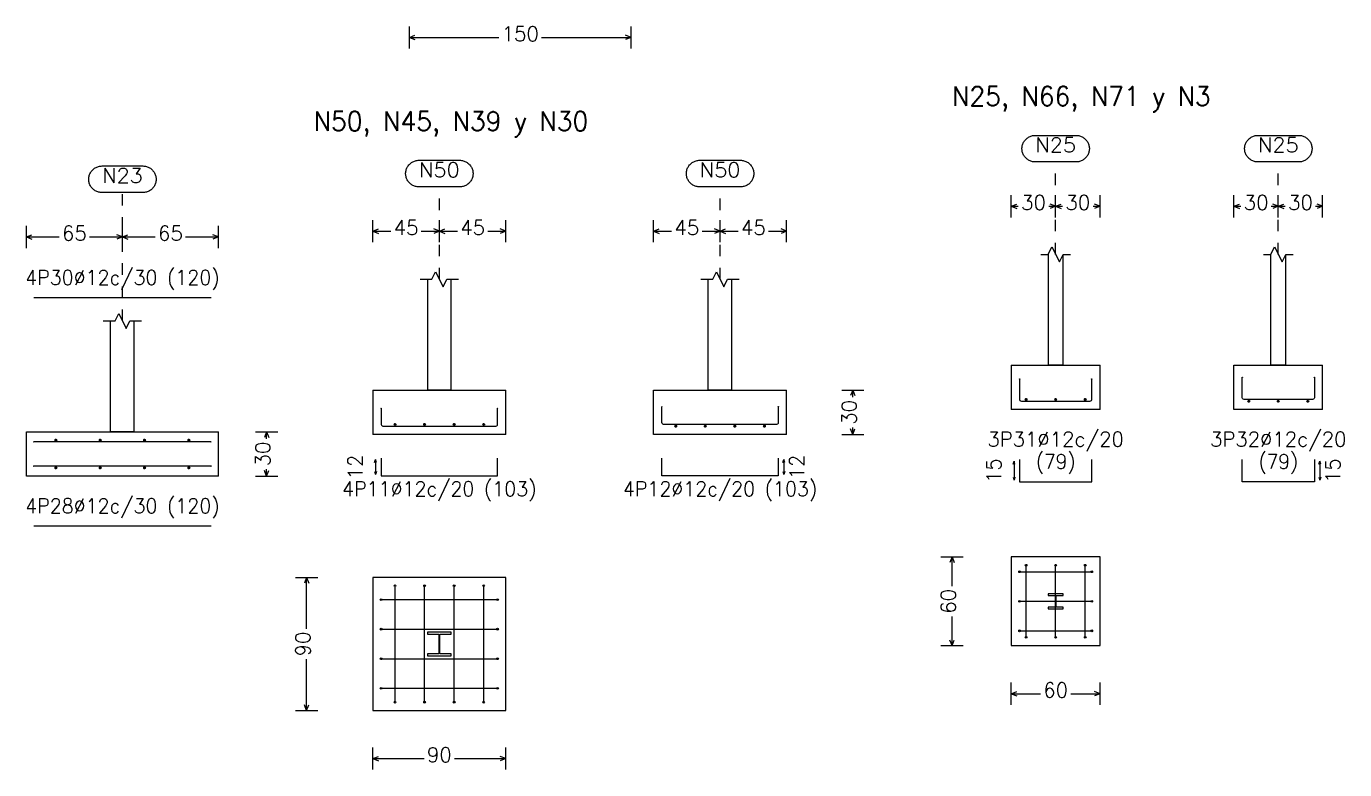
# Model space of a CAD drawing. Header units: inches. Extents: x 72863 to 72995, y 49095 to 49225.
# Drawn here: x 72963.76 to 72975.18, y 49175.88 to 49182.32 of the extents above; entities that cross this region are included whole.
import ezdxf
from ezdxf.enums import TextEntityAlignment as Align

# ---------------------------------------------------------------- set-up
doc = ezdxf.new("R2010")
doc.units = ezdxf.units.IN
doc.linetypes.add('CYPE_PUNTO', pattern=[0.075, 0, -0.075])
for name, color, linetype, lineweight in [('CIM_COTAS', 2, 'Continuous', 9), ('CIM_DIB_ARMADOS', 4, 'Continuous', 9), ('CIM_GEOMETRIA', 2, 'Continuous', 9), ('CIM_REFEREN', 2, 'Continuous', 9), ('CIM_TXT_ARMADOS', 3, 'Continuous', 9)]:
    doc.layers.add(name, color=color, linetype=linetype, lineweight=lineweight)
doc.styles.add('CYPETXT', font='romans__.ttf', dxfattribs={"height": 0.2})

msp = doc.modelspace()

# ---------------------------------------------------------------- hatches: boundary and pattern name
at = {"layer": 'CIM_DIB_ARMADOS'}
h = msp.add_hatch(color=256, dxfattribs=at)
edge = h.paths.add_edge_path()
edge.add_arc((72972.3613, 49179.265), 0.00102, 0, 360)
h = msp.add_hatch(color=256, dxfattribs=at)
edge = h.paths.add_edge_path()
edge.add_arc((72972.9859, 49179.265), 0.00102, 0, 360)
h = msp.add_hatch(color=256, dxfattribs=at)
edge = h.paths.add_edge_path()
edge.add_arc((72974.2896, 49179.2803), 0.00102, 0, 360)
h = msp.add_hatch(color=256, dxfattribs=at)
edge = h.paths.add_edge_path()
edge.add_arc((72974.9142, 49179.2803), 0.00102, 0, 360)
h = msp.add_hatch(color=256, dxfattribs=at)
edge = h.paths.add_edge_path()
edge.add_arc((72966.8315, 49179.0105), 0.00102, 0, 360)
h = msp.add_hatch(color=256, dxfattribs=at)
edge = h.paths.add_edge_path()
edge.add_arc((72967.8402, 49179.0105), 0.00102, 0, 360)
h = msp.add_hatch(color=256, dxfattribs=at)
edge = h.paths.add_edge_path()
edge.add_arc((72969.2629, 49179.0258), 0.00102, 0, 360)
h = msp.add_hatch(color=256, dxfattribs=at)
edge = h.paths.add_edge_path()
edge.add_arc((72970.2715, 49179.0258), 0.00102, 0, 360)
h = msp.add_hatch(color=256, dxfattribs=at)
edge = h.paths.add_edge_path()
edge.add_arc((72963.8231, 49178.7209), 0.00102, 0, 360)
h = msp.add_hatch(color=256, dxfattribs=at)
edge = h.paths.add_edge_path()
edge.add_arc((72965.3591, 49178.7209), 0.00102, 0, 360)
h = msp.add_hatch(color=256, dxfattribs=at)
edge = h.paths.add_edge_path()
edge.add_arc((72963.8231, 49178.511), 0.00102, 0, 360)
h = msp.add_hatch(color=256, dxfattribs=at)
edge = h.paths.add_edge_path()
edge.add_arc((72965.3591, 49178.511), 0.00102, 0, 360)
h = msp.add_hatch(color=256, dxfattribs=at)
edge = h.paths.add_edge_path()
edge.add_arc((72972.4176, 49177.6522), 0.00102, 0, 360)
h = msp.add_hatch(color=256, dxfattribs=at)
edge = h.paths.add_edge_path()
edge.add_arc((72972.6736, 49177.6522), 0.00102, 0, 360)
h = msp.add_hatch(color=256, dxfattribs=at)
edge = h.paths.add_edge_path()
edge.add_arc((72972.9296, 49177.6522), 0.00102, 0, 360)
h = msp.add_hatch(color=256, dxfattribs=at)
edge = h.paths.add_edge_path()
edge.add_arc((72972.3613, 49177.5958), 0.00102, 0, 360)
h = msp.add_hatch(color=256, dxfattribs=at)
edge = h.paths.add_edge_path()
edge.add_arc((72972.9859, 49177.5958), 0.00102, 0, 360)
h = msp.add_hatch(color=256, dxfattribs=at)
edge = h.paths.add_edge_path()
edge.add_arc((72966.9518, 49177.4745), 0.00102, 0, 360)
h = msp.add_hatch(color=256, dxfattribs=at)
edge = h.paths.add_edge_path()
edge.add_arc((72967.2078, 49177.4745), 0.00102, 0, 360)
h = msp.add_hatch(color=256, dxfattribs=at)
edge = h.paths.add_edge_path()
edge.add_arc((72967.4638, 49177.4745), 0.00102, 0, 360)
h = msp.add_hatch(color=256, dxfattribs=at)
edge = h.paths.add_edge_path()
edge.add_arc((72967.7198, 49177.4745), 0.00102, 0, 360)
h = msp.add_hatch(color=256, dxfattribs=at)
edge = h.paths.add_edge_path()
edge.add_arc((72966.8315, 49177.3542), 0.00102, 0, 360)
h = msp.add_hatch(color=256, dxfattribs=at)
edge = h.paths.add_edge_path()
edge.add_arc((72967.8402, 49177.3542), 0.00102, 0, 360)
h = msp.add_hatch(color=256, dxfattribs=at)
edge = h.paths.add_edge_path()
edge.add_arc((72972.3613, 49177.3398), 0.00102, 0, 360)
h = msp.add_hatch(color=256, dxfattribs=at)
edge = h.paths.add_edge_path()
edge.add_arc((72972.9859, 49177.3398), 0.00102, 0, 360)
h = msp.add_hatch(color=256, dxfattribs=at)
edge = h.paths.add_edge_path()
edge.add_arc((72966.8315, 49177.0982), 0.00102, 0, 360)
h = msp.add_hatch(color=256, dxfattribs=at)
edge = h.paths.add_edge_path()
edge.add_arc((72967.8402, 49177.0982), 0.00102, 0, 360)
h = msp.add_hatch(color=256, dxfattribs=at)
edge = h.paths.add_edge_path()
edge.add_arc((72972.3613, 49177.0838), 0.00102, 0, 360)
h = msp.add_hatch(color=256, dxfattribs=at)
edge = h.paths.add_edge_path()
edge.add_arc((72972.9859, 49177.0838), 0.00102, 0, 360)
h = msp.add_hatch(color=256, dxfattribs=at)
edge = h.paths.add_edge_path()
edge.add_arc((72972.4176, 49177.0275), 0.00102, 0, 360)
h = msp.add_hatch(color=256, dxfattribs=at)
edge = h.paths.add_edge_path()
edge.add_arc((72972.6736, 49177.0275), 0.00102, 0, 360)
h = msp.add_hatch(color=256, dxfattribs=at)
edge = h.paths.add_edge_path()
edge.add_arc((72972.9296, 49177.0275), 0.00102, 0, 360)
h = msp.add_hatch(color=256, dxfattribs=at)
edge = h.paths.add_edge_path()
edge.add_arc((72966.8315, 49176.8422), 0.00102, 0, 360)
h = msp.add_hatch(color=256, dxfattribs=at)
edge = h.paths.add_edge_path()
edge.add_arc((72967.8402, 49176.8422), 0.00102, 0, 360)
h = msp.add_hatch(color=256, dxfattribs=at)
edge = h.paths.add_edge_path()
edge.add_arc((72966.8315, 49176.5862), 0.00102, 0, 360)
h = msp.add_hatch(color=256, dxfattribs=at)
edge = h.paths.add_edge_path()
edge.add_arc((72967.8402, 49176.5862), 0.00102, 0, 360)
h = msp.add_hatch(color=256, dxfattribs=at)
edge = h.paths.add_edge_path()
edge.add_arc((72966.9518, 49176.4658), 0.00102, 0, 360)
h = msp.add_hatch(color=256, dxfattribs=at)
edge = h.paths.add_edge_path()
edge.add_arc((72967.2078, 49176.4658), 0.00102, 0, 360)
h = msp.add_hatch(color=256, dxfattribs=at)
edge = h.paths.add_edge_path()
edge.add_arc((72967.4638, 49176.4658), 0.00102, 0, 360)
h = msp.add_hatch(color=256, dxfattribs=at)
edge = h.paths.add_edge_path()
edge.add_arc((72967.7198, 49176.4658), 0.00102, 0, 360)

# ---------------------------------------------------------------- linework, layer by layer
at = {"layer": 'CIM_COTAS'}
for p, q in [((72967.0765, 49182.1284), (72967.0765, 49182.3204)), ((72968.9965, 49182.1284), (72968.9965, 49182.3204)), ((72967.0765, 49182.2244), (72967.1245, 49182.2436)), ((72967.0765, 49182.2244), (72967.1245, 49182.2052)), ((72967.0765, 49182.2244), (72967.8512, 49182.2244)), ((72968.2218, 49182.2244), (72968.9965, 49182.2244)), ((72968.9965, 49182.2244), (72968.9485, 49182.2436)), ((72968.9965, 49182.2244), (72968.9485, 49182.2052)), ((72972.2896, 49180.6659), (72972.2896, 49180.8579)), ((72972.6736, 49180.6659), (72972.6736, 49180.8579)), ((72972.6736, 49180.6659), (72972.6736, 49180.8579)), ((72973.0576, 49180.6659), (72973.0576, 49180.8579)), ((72974.2179, 49180.6659), (72974.2179, 49180.8579)), ((72974.6019, 49180.6659), (72974.6019, 49180.8579)), ((72974.6019, 49180.6659), (72974.6019, 49180.8579)), ((72974.9859, 49180.6659), (72974.9859, 49180.8579)), ((72972.2896, 49180.7619), (72972.3376, 49180.7811)), ((72972.2896, 49180.7619), (72972.3376, 49180.7427)), ((72972.2896, 49180.7619), (72972.3501, 49180.7619)), ((72972.6131, 49180.7619), (72972.6736, 49180.7619)), ((72972.6736, 49180.7619), (72972.6256, 49180.7811)), ((72972.6736, 49180.7619), (72972.6256, 49180.7427)), ((72972.6736, 49180.7619), (72972.7216, 49180.7811)), ((72972.6736, 49180.7619), (72972.7216, 49180.7427)), ((72972.6736, 49180.7619), (72972.7341, 49180.7619)), ((72972.9971, 49180.7619), (72973.0576, 49180.7619)), ((72973.0576, 49180.7619), (72973.0096, 49180.7811)), ((72973.0576, 49180.7619), (72973.0096, 49180.7427)), ((72974.2179, 49180.7619), (72974.2659, 49180.7811)), ((72974.2179, 49180.7619), (72974.2659, 49180.7427)), ((72974.2179, 49180.7619), (72974.2784, 49180.7619)), ((72974.5414, 49180.7619), (72974.6019, 49180.7619)), ((72974.6019, 49180.7619), (72974.5539, 49180.7811)), ((72974.6019, 49180.7619), (72974.5539, 49180.7427)), ((72974.6019, 49180.7619), (72974.6499, 49180.7811)), ((72974.6019, 49180.7619), (72974.6499, 49180.7427)), ((72974.6019, 49180.7619), (72974.6624, 49180.7619)), ((72974.9254, 49180.7619), (72974.9859, 49180.7619)), ((72974.9859, 49180.7619), (72974.9379, 49180.7811)), ((72974.9859, 49180.7619), (72974.9379, 49180.7427)), ((72963.7591, 49180.4003), (72963.7591, 49180.5923)), ((72964.5911, 49180.4003), (72964.5911, 49180.5923)), ((72964.5911, 49180.4003), (72964.5911, 49180.5923)), ((72965.4231, 49180.4003), (72965.4231, 49180.5923)), ((72966.7598, 49180.4498), (72966.7598, 49180.6418)), ((72967.3358, 49180.4498), (72967.3358, 49180.6418)), ((72967.3358, 49180.4498), (72967.3358, 49180.6418)), ((72967.9118, 49180.4498), (72967.9118, 49180.6418)), ((72969.1912, 49180.4498), (72969.1912, 49180.6418)), ((72969.7672, 49180.4498), (72969.7672, 49180.6418)), ((72969.7672, 49180.4498), (72969.7672, 49180.6418)), ((72970.3432, 49180.4498), (72970.3432, 49180.6418)), ((72963.7591, 49180.4963), (72963.8071, 49180.5155)), ((72963.7591, 49180.4963), (72963.8071, 49180.4771)), ((72963.7591, 49180.4963), (72964.0436, 49180.4963)), ((72964.3066, 49180.4963), (72964.5911, 49180.4963)), ((72964.5911, 49180.4963), (72964.5431, 49180.5155)), ((72964.5911, 49180.4963), (72964.5431, 49180.4771)), ((72964.5911, 49180.4963), (72964.6391, 49180.5155)), ((72964.5911, 49180.4963), (72964.6391, 49180.4771)), ((72964.5911, 49180.4963), (72964.8756, 49180.4963)), ((72965.1386, 49180.4963), (72965.4231, 49180.4963)), ((72965.4231, 49180.4963), (72965.3751, 49180.5155)), ((72965.4231, 49180.4963), (72965.3751, 49180.4771)), ((72966.7598, 49180.5458), (72966.8078, 49180.565)), ((72966.7598, 49180.5458), (72966.8078, 49180.5266)), ((72966.7598, 49180.5458), (72966.9163, 49180.5458)), ((72967.1794, 49180.5458), (72967.3358, 49180.5458)), ((72967.3358, 49180.5458), (72967.2878, 49180.565)), ((72967.3358, 49180.5458), (72967.2878, 49180.5266)), ((72967.3358, 49180.5458), (72967.3838, 49180.565)), ((72967.3358, 49180.5458), (72967.3838, 49180.5266)), ((72967.3358, 49180.5458), (72967.4923, 49180.5458)), ((72967.7554, 49180.5458), (72967.9118, 49180.5458)), ((72967.9118, 49180.5458), (72967.8638, 49180.565)), ((72967.9118, 49180.5458), (72967.8638, 49180.5266)), ((72969.1912, 49180.5458), (72969.2392, 49180.565)), ((72969.1912, 49180.5458), (72969.2392, 49180.5266)), ((72969.1912, 49180.5458), (72969.3477, 49180.5458)), ((72969.6107, 49180.5458), (72969.7672, 49180.5458)), ((72969.7672, 49180.5458), (72969.7192, 49180.565)), ((72969.7672, 49180.5458), (72969.7192, 49180.5266)), ((72969.7672, 49180.5458), (72969.8152, 49180.565)), ((72969.7672, 49180.5458), (72969.8152, 49180.5266)), ((72969.7672, 49180.5458), (72969.9237, 49180.5458)), ((72970.1867, 49180.5458), (72970.3432, 49180.5458)), ((72970.3432, 49180.5458), (72970.2952, 49180.565)), ((72970.3432, 49180.5458), (72970.2952, 49180.5266)), ((72970.8203, 49179.1692), (72971.0123, 49179.1692)), ((72970.9163, 49179.1692), (72970.8971, 49179.1212)), ((72970.9163, 49179.1692), (72970.9355, 49179.1212)), ((72970.9163, 49179.1087), (72970.9163, 49179.1692)), ((72965.7437, 49178.808), (72965.9357, 49178.808)), ((72965.8397, 49178.808), (72965.8205, 49178.76)), ((72965.8397, 49178.808), (72965.8589, 49178.76)), ((72965.8397, 49178.7475), (72965.8397, 49178.808)), ((72970.8203, 49178.7852), (72971.0123, 49178.7852)), ((72970.9163, 49178.7852), (72970.8971, 49178.8332)), ((72970.9163, 49178.7852), (72970.9163, 49178.8457)), ((72970.9163, 49178.7852), (72970.9355, 49178.8332)), ((72965.7437, 49178.424), (72965.9357, 49178.424)), ((72965.8397, 49178.424), (72965.8205, 49178.472)), ((72965.8397, 49178.424), (72965.8397, 49178.4845)), ((72965.8397, 49178.424), (72965.8589, 49178.472)), ((72971.68, 49177.7238), (72971.872, 49177.7238)), ((72971.776, 49177.7238), (72971.7568, 49177.6758)), ((72971.776, 49177.7238), (72971.7952, 49177.6758)), ((72971.776, 49177.4714), (72971.776, 49177.7238)), ((72966.0907, 49177.5462), (72966.2827, 49177.5462)), ((72966.1867, 49177.5462), (72966.1675, 49177.4982)), ((72966.1867, 49177.5462), (72966.2059, 49177.4982)), ((72966.1867, 49177.1017), (72966.1867, 49177.5462)), ((72971.776, 49176.9558), (72971.776, 49177.2083)), ((72971.68, 49176.9558), (72971.872, 49176.9558)), ((72971.776, 49176.9558), (72971.7568, 49177.0038)), ((72971.776, 49176.9558), (72971.7952, 49177.0038)), ((72966.1867, 49176.3942), (72966.1867, 49176.8386)), ((72972.2896, 49176.4432), (72972.2896, 49176.6352)), ((72973.0576, 49176.4432), (72973.0576, 49176.6352)), ((72972.2896, 49176.5392), (72972.3376, 49176.5584)), ((72972.2896, 49176.5392), (72972.3376, 49176.52)), ((72972.2896, 49176.5392), (72972.5421, 49176.5392)), ((72972.8051, 49176.5392), (72973.0576, 49176.5392)), ((72973.0576, 49176.5392), (72973.0096, 49176.5584)), ((72973.0576, 49176.5392), (72973.0096, 49176.52)), ((72966.0907, 49176.3942), (72966.2827, 49176.3942)), ((72966.1867, 49176.3942), (72966.1675, 49176.4422)), ((72966.1867, 49176.3942), (72966.2059, 49176.4422)), ((72966.7598, 49175.8815), (72966.7598, 49176.0735)), ((72967.9118, 49175.8815), (72967.9118, 49176.0735)), ((72966.7598, 49175.9775), (72966.8078, 49175.9967)), ((72966.7598, 49175.9775), (72966.8078, 49175.9583)), ((72966.7598, 49175.9775), (72967.2043, 49175.9775)), ((72967.4674, 49175.9775), (72967.9118, 49175.9775)), ((72967.9118, 49175.9775), (72967.8638, 49175.9967)), ((72967.9118, 49175.9775), (72967.8638, 49175.9583))]:
    msp.add_line(p, q, dxfattribs=at)
at = {"layer": 'CIM_COTAS', "linetype": 'CYPE_PUNTO'}
for p, q in [((72972.6736, 49180.3453), (72972.6736, 49181.1459)), ((72974.6019, 49180.3453), (72974.6019, 49181.1459)), ((72967.3358, 49180.1292), (72967.3358, 49180.9298)), ((72969.7672, 49180.1292), (72969.7672, 49180.9298)), ((72964.5911, 49179.768), (72964.5911, 49180.8803))]:
    msp.add_line(p, q, dxfattribs=at)
at = {"layer": 'CIM_COTAS'}
for points in [[(72972.8502, 49181.3763), (72972.8579, 49181.3761), (72972.8656, 49181.3753), (72972.8732, 49181.374), (72972.8807, 49181.3722), (72972.888, 49181.3699), (72972.8952, 49181.3672), (72972.9022, 49181.3639), (72972.9089, 49181.3602), (72972.9154, 49181.3561), (72972.9216, 49181.3515), (72972.9275, 49181.3466), (72972.933, 49181.3412), (72972.9382, 49181.3355), (72972.943, 49181.3295), (72972.9473, 49181.3231), (72972.9513, 49181.3165), (72972.9547, 49181.3096), (72972.9577, 49181.3025), (72972.9603, 49181.2952), (72972.9623, 49181.2878), (72972.9638, 49181.2803), (72972.9649, 49181.2726), (72972.9654, 49181.265), (72972.9654, 49181.2573), (72972.9649, 49181.2496), (72972.9638, 49181.242), (72972.9623, 49181.2344), (72972.9603, 49181.227), (72972.9577, 49181.2197), (72972.9547, 49181.2126), (72972.9513, 49181.2058), (72972.9473, 49181.1991), (72972.943, 49181.1928), (72972.9382, 49181.1867), (72972.933, 49181.181), (72972.9275, 49181.1757), (72972.9216, 49181.1707), (72972.9154, 49181.1661), (72972.9089, 49181.162), (72972.9022, 49181.1583), (72972.8952, 49181.1551), (72972.888, 49181.1523), (72972.8807, 49181.15), (72972.8732, 49181.1482), (72972.8656, 49181.1469), (72972.8579, 49181.1462), (72972.8502, 49181.1459), (72972.497, 49181.1459), (72972.4893, 49181.1462), (72972.4816, 49181.1469), (72972.474, 49181.1482), (72972.4665, 49181.15), (72972.4592, 49181.1523), (72972.452, 49181.1551), (72972.445, 49181.1583), (72972.4382, 49181.162), (72972.4318, 49181.1661), (72972.4256, 49181.1707), (72972.4197, 49181.1757), (72972.4141, 49181.181), (72972.409, 49181.1867), (72972.4042, 49181.1928), (72972.3999, 49181.1991), (72972.3959, 49181.2058), (72972.3925, 49181.2126), (72972.3895, 49181.2197), (72972.3869, 49181.227), (72972.3849, 49181.2344), (72972.3834, 49181.242), (72972.3823, 49181.2496), (72972.3818, 49181.2573), (72972.3818, 49181.265), (72972.3823, 49181.2726), (72972.3834, 49181.2803), (72972.3849, 49181.2878), (72972.3869, 49181.2952), (72972.3895, 49181.3025), (72972.3925, 49181.3096), (72972.3959, 49181.3165), (72972.3999, 49181.3231), (72972.4042, 49181.3295), (72972.409, 49181.3355), (72972.4141, 49181.3412), (72972.4197, 49181.3466), (72972.4256, 49181.3515), (72972.4318, 49181.3561), (72972.4382, 49181.3602), (72972.445, 49181.3639), (72972.452, 49181.3672), (72972.4592, 49181.3699), (72972.4665, 49181.3722), (72972.474, 49181.374), (72972.4816, 49181.3753), (72972.4893, 49181.3761), (72972.497, 49181.3763), (72972.8502, 49181.3763)], [(72974.7786, 49181.3763), (72974.7863, 49181.3761), (72974.7939, 49181.3753), (72974.8015, 49181.374), (72974.809, 49181.3722), (72974.8163, 49181.3699), (72974.8235, 49181.3672), (72974.8305, 49181.3639), (72974.8373, 49181.3602), (72974.8438, 49181.3561), (72974.85, 49181.3515), (72974.8558, 49181.3466), (72974.8614, 49181.3412), (72974.8665, 49181.3355), (72974.8713, 49181.3295), (72974.8757, 49181.3231), (72974.8796, 49181.3165), (72974.8831, 49181.3096), (72974.8861, 49181.3025), (72974.8886, 49181.2952), (72974.8906, 49181.2878), (72974.8922, 49181.2803), (72974.8932, 49181.2726), (72974.8937, 49181.265), (72974.8937, 49181.2573), (72974.8932, 49181.2496), (72974.8922, 49181.242), (72974.8906, 49181.2344), (72974.8886, 49181.227), (72974.8861, 49181.2197), (72974.8831, 49181.2126), (72974.8796, 49181.2058), (72974.8757, 49181.1991), (72974.8713, 49181.1928), (72974.8665, 49181.1867), (72974.8614, 49181.181), (72974.8558, 49181.1757), (72974.85, 49181.1707), (72974.8438, 49181.1661), (72974.8373, 49181.162), (72974.8305, 49181.1583), (72974.8235, 49181.1551), (72974.8163, 49181.1523), (72974.809, 49181.15), (72974.8015, 49181.1482), (72974.7939, 49181.1469), (72974.7863, 49181.1462), (72974.7786, 49181.1459), (72974.4253, 49181.1459), (72974.4176, 49181.1462), (72974.4099, 49181.1469), (72974.4023, 49181.1482), (72974.3948, 49181.15), (72974.3875, 49181.1523), (72974.3803, 49181.1551), (72974.3733, 49181.1583), (72974.3666, 49181.162), (72974.3601, 49181.1661), (72974.3539, 49181.1707), (72974.348, 49181.1757), (72974.3425, 49181.181), (72974.3373, 49181.1867), (72974.3325, 49181.1928), (72974.3282, 49181.1991), (72974.3243, 49181.2058), (72974.3208, 49181.2126), (72974.3178, 49181.2197), (72974.3152, 49181.227), (72974.3132, 49181.2344), (72974.3117, 49181.242), (72974.3107, 49181.2496), (72974.3101, 49181.2573), (72974.3101, 49181.265), (72974.3107, 49181.2726), (72974.3117, 49181.2803), (72974.3132, 49181.2878), (72974.3152, 49181.2952), (72974.3178, 49181.3025), (72974.3208, 49181.3096), (72974.3243, 49181.3165), (72974.3282, 49181.3231), (72974.3325, 49181.3295), (72974.3373, 49181.3355), (72974.3425, 49181.3412), (72974.348, 49181.3466), (72974.3539, 49181.3515), (72974.3601, 49181.3561), (72974.3666, 49181.3602), (72974.3733, 49181.3639), (72974.3803, 49181.3672), (72974.3875, 49181.3699), (72974.3948, 49181.3722), (72974.4023, 49181.374), (72974.4099, 49181.3753), (72974.4176, 49181.3761), (72974.4253, 49181.3763), (72974.7786, 49181.3763)], [(72967.5125, 49181.1602), (72967.5202, 49181.16), (72967.5278, 49181.1592), (72967.5354, 49181.1579), (72967.5429, 49181.1561), (72967.5503, 49181.1539), (72967.5575, 49181.1511), (72967.5644, 49181.1479), (72967.5712, 49181.1442), (72967.5777, 49181.14), (72967.5839, 49181.1354), (72967.5898, 49181.1305), (72967.5953, 49181.1251), (72967.6005, 49181.1194), (72967.6052, 49181.1134), (72967.6096, 49181.107), (72967.6135, 49181.1004), (72967.617, 49181.0935), (72967.62, 49181.0864), (72967.6225, 49181.0792), (72967.6245, 49181.0717), (72967.6261, 49181.0642), (72967.6271, 49181.0566), (72967.6276, 49181.0489), (72967.6276, 49181.0412), (72967.6271, 49181.0335), (72967.6261, 49181.0259), (72967.6245, 49181.0183), (72967.6225, 49181.0109), (72967.62, 49181.0036), (72967.617, 49180.9965), (72967.6135, 49180.9897), (72967.6096, 49180.983), (72967.6052, 49180.9767), (72967.6005, 49180.9707), (72967.5953, 49180.9649), (72967.5898, 49180.9596), (72967.5839, 49180.9546), (72967.5777, 49180.9501), (72967.5712, 49180.9459), (72967.5644, 49180.9422), (72967.5575, 49180.939), (72967.5503, 49180.9362), (72967.5429, 49180.9339), (72967.5354, 49180.9321), (72967.5278, 49180.9309), (72967.5202, 49180.9301), (72967.5125, 49180.9298), (72967.1592, 49180.9298), (72967.1515, 49180.9301), (72967.1438, 49180.9309), (72967.1363, 49180.9321), (72967.1288, 49180.9339), (72967.1214, 49180.9362), (72967.1142, 49180.939), (72967.1072, 49180.9422), (72967.1005, 49180.9459), (72967.094, 49180.9501), (72967.0878, 49180.9546), (72967.0819, 49180.9596), (72967.0764, 49180.9649), (72967.0712, 49180.9707), (72967.0665, 49180.9767), (72967.0621, 49180.983), (72967.0582, 49180.9897), (72967.0547, 49180.9965), (72967.0517, 49181.0036), (72967.0492, 49181.0109), (72967.0471, 49181.0183), (72967.0456, 49181.0259), (72967.0446, 49181.0335), (72967.0441, 49181.0412), (72967.0441, 49181.0489), (72967.0446, 49181.0566), (72967.0456, 49181.0642), (72967.0471, 49181.0717), (72967.0492, 49181.0792), (72967.0517, 49181.0864), (72967.0547, 49181.0935), (72967.0582, 49181.1004), (72967.0621, 49181.107), (72967.0665, 49181.1134), (72967.0712, 49181.1194), (72967.0764, 49181.1251), (72967.0819, 49181.1305), (72967.0878, 49181.1354), (72967.094, 49181.14), (72967.1005, 49181.1442), (72967.1072, 49181.1479), (72967.1142, 49181.1511), (72967.1214, 49181.1539), (72967.1288, 49181.1561), (72967.1363, 49181.1579), (72967.1438, 49181.1592), (72967.1515, 49181.16), (72967.1592, 49181.1602), (72967.5125, 49181.1602)], [(72969.9438, 49181.1602), (72969.9515, 49181.16), (72969.9592, 49181.1592), (72969.9668, 49181.1579), (72969.9743, 49181.1561), (72969.9816, 49181.1539), (72969.9888, 49181.1511), (72969.9958, 49181.1479), (72970.0026, 49181.1442), (72970.009, 49181.14), (72970.0152, 49181.1354), (72970.0211, 49181.1305), (72970.0267, 49181.1251), (72970.0318, 49181.1194), (72970.0366, 49181.1134), (72970.0409, 49181.107), (72970.0449, 49181.1004), (72970.0483, 49181.0935), (72970.0513, 49181.0864), (72970.0539, 49181.0792), (72970.0559, 49181.0717), (72970.0574, 49181.0642), (72970.0585, 49181.0566), (72970.059, 49181.0489), (72970.059, 49181.0412), (72970.0585, 49181.0335), (72970.0574, 49181.0259), (72970.0559, 49181.0183), (72970.0539, 49181.0109), (72970.0513, 49181.0036), (72970.0483, 49180.9965), (72970.0449, 49180.9897), (72970.0409, 49180.983), (72970.0366, 49180.9767), (72970.0318, 49180.9707), (72970.0267, 49180.9649), (72970.0211, 49180.9596), (72970.0152, 49180.9546), (72970.009, 49180.9501), (72970.0026, 49180.9459), (72969.9958, 49180.9422), (72969.9888, 49180.939), (72969.9816, 49180.9362), (72969.9743, 49180.9339), (72969.9668, 49180.9321), (72969.9592, 49180.9309), (72969.9515, 49180.9301), (72969.9438, 49180.9298), (72969.5906, 49180.9298), (72969.5829, 49180.9301), (72969.5752, 49180.9309), (72969.5676, 49180.9321), (72969.5601, 49180.9339), (72969.5528, 49180.9362), (72969.5456, 49180.939), (72969.5386, 49180.9422), (72969.5319, 49180.9459), (72969.5254, 49180.9501), (72969.5192, 49180.9546), (72969.5133, 49180.9596), (72969.5078, 49180.9649), (72969.5026, 49180.9707), (72969.4978, 49180.9767), (72969.4935, 49180.983), (72969.4895, 49180.9897), (72969.4861, 49180.9965), (72969.4831, 49181.0036), (72969.4805, 49181.0109), (72969.4785, 49181.0183), (72969.477, 49181.0259), (72969.4759, 49181.0335), (72969.4754, 49181.0412), (72969.4754, 49181.0489), (72969.4759, 49181.0566), (72969.477, 49181.0642), (72969.4785, 49181.0717), (72969.4805, 49181.0792), (72969.4831, 49181.0864), (72969.4861, 49181.0935), (72969.4895, 49181.1004), (72969.4935, 49181.107), (72969.4978, 49181.1134), (72969.5026, 49181.1194), (72969.5078, 49181.1251), (72969.5133, 49181.1305), (72969.5192, 49181.1354), (72969.5254, 49181.14), (72969.5319, 49181.1442), (72969.5386, 49181.1479), (72969.5456, 49181.1511), (72969.5528, 49181.1539), (72969.5601, 49181.1561), (72969.5676, 49181.1579), (72969.5752, 49181.1592), (72969.5829, 49181.16), (72969.5906, 49181.1602), (72969.9438, 49181.1602)], [(72964.7677, 49181.1107), (72964.7754, 49181.1104), (72964.7831, 49181.1097), (72964.7907, 49181.1084), (72964.7982, 49181.1066), (72964.8055, 49181.1043), (72964.8127, 49181.1016), (72964.8197, 49181.0983), (72964.8264, 49181.0946), (72964.8329, 49181.0905), (72964.8391, 49181.0859), (72964.845, 49181.0809), (72964.8505, 49181.0756), (72964.8557, 49181.0699), (72964.8605, 49181.0638), (72964.8648, 49181.0575), (72964.8688, 49181.0509), (72964.8722, 49181.044), (72964.8752, 49181.0369), (72964.8778, 49181.0296), (72964.8798, 49181.0222), (72964.8813, 49181.0147), (72964.8824, 49181.007), (72964.8829, 49180.9993), (72964.8829, 49180.9917), (72964.8824, 49180.984), (72964.8813, 49180.9763), (72964.8798, 49180.9688), (72964.8778, 49180.9614), (72964.8752, 49180.9541), (72964.8722, 49180.947), (72964.8688, 49180.9401), (72964.8648, 49180.9335), (72964.8605, 49180.9272), (72964.8557, 49180.9211), (72964.8505, 49180.9154), (72964.845, 49180.9101), (72964.8391, 49180.9051), (72964.8329, 49180.9005), (72964.8264, 49180.8964), (72964.8197, 49180.8927), (72964.8127, 49180.8894), (72964.8055, 49180.8867), (72964.7982, 49180.8844), (72964.7907, 49180.8826), (72964.7831, 49180.8813), (72964.7754, 49180.8806), (72964.7677, 49180.8803), (72964.4145, 49180.8803), (72964.4068, 49180.8806), (72964.3991, 49180.8813), (72964.3915, 49180.8826), (72964.384, 49180.8844), (72964.3767, 49180.8867), (72964.3695, 49180.8894), (72964.3625, 49180.8927), (72964.3557, 49180.8964), (72964.3493, 49180.9005), (72964.3431, 49180.9051), (72964.3372, 49180.9101), (72964.3316, 49180.9154), (72964.3265, 49180.9211), (72964.3217, 49180.9272), (72964.3174, 49180.9335), (72964.3134, 49180.9401), (72964.31, 49180.947), (72964.307, 49180.9541), (72964.3044, 49180.9614), (72964.3024, 49180.9688), (72964.3009, 49180.9763), (72964.2998, 49180.984), (72964.2993, 49180.9917), (72964.2993, 49180.9993), (72964.2998, 49181.007), (72964.3009, 49181.0147), (72964.3024, 49181.0222), (72964.3044, 49181.0296), (72964.307, 49181.0369), (72964.31, 49181.044), (72964.3134, 49181.0509), (72964.3174, 49181.0575), (72964.3217, 49181.0638), (72964.3265, 49181.0699), (72964.3316, 49181.0756), (72964.3372, 49181.0809), (72964.3431, 49181.0859), (72964.3493, 49181.0905), (72964.3557, 49181.0946), (72964.3625, 49181.0983), (72964.3695, 49181.1016), (72964.3767, 49181.1043), (72964.384, 49181.1066), (72964.3915, 49181.1084), (72964.3991, 49181.1097), (72964.4068, 49181.1104), (72964.4145, 49181.1107), (72964.7677, 49181.1107)]]:
    msp.add_lwpolyline(points, close=True, dxfattribs=at)
at = {"layer": 'CIM_DIB_ARMADOS'}
for p, q in [((72965.3591, 49179.9683), (72963.8231, 49179.9683)), ((72972.4176, 49179.0768), (72972.4176, 49179.0998)), ((72972.6736, 49179.0768), (72972.6736, 49179.0998)), ((72972.9296, 49179.0768), (72972.9296, 49179.0998)), ((72972.4061, 49179.0883), (72972.4291, 49179.0883)), ((72972.6621, 49179.0883), (72972.6851, 49179.0883)), ((72972.9181, 49179.0883), (72972.9411, 49179.0883)), ((72974.3344, 49179.073), (72974.3574, 49179.073)), ((72974.3459, 49179.0614), (72974.3459, 49179.0845)), ((72974.5904, 49179.073), (72974.6134, 49179.073)), ((72974.6019, 49179.0614), (72974.6019, 49179.0845)), ((72974.8464, 49179.073), (72974.8694, 49179.073)), ((72974.8579, 49179.0614), (72974.8579, 49179.0845)), ((72966.9403, 49178.8722), (72966.9634, 49178.8722)), ((72966.9518, 49178.8607), (72966.9518, 49178.8838)), ((72967.1963, 49178.8722), (72967.2194, 49178.8722)), ((72967.2078, 49178.8607), (72967.2078, 49178.8838)), ((72967.4523, 49178.8722), (72967.4754, 49178.8722)), ((72967.4638, 49178.8607), (72967.4638, 49178.8838)), ((72967.7083, 49178.8722), (72967.7314, 49178.8722)), ((72967.7198, 49178.8607), (72967.7198, 49178.8838)), ((72969.3832, 49178.8454), (72969.3832, 49178.8684)), ((72969.6392, 49178.8454), (72969.6392, 49178.8684)), ((72969.8952, 49178.8454), (72969.8952, 49178.8684)), ((72970.1512, 49178.8454), (72970.1512, 49178.8684)), ((72969.3717, 49178.8569), (72969.3947, 49178.8569)), ((72969.6277, 49178.8569), (72969.6507, 49178.8569)), ((72969.8837, 49178.8569), (72969.9067, 49178.8569)), ((72970.1397, 49178.8569), (72970.1627, 49178.8569)), ((72965.3591, 49178.7209), (72963.8231, 49178.7209)), ((72964.0036, 49178.7363), (72964.0266, 49178.7363)), ((72964.0151, 49178.7248), (72964.0151, 49178.7478)), ((72964.3876, 49178.7363), (72964.4106, 49178.7363)), ((72964.3991, 49178.7248), (72964.3991, 49178.7478)), ((72964.7716, 49178.7363), (72964.7946, 49178.7363)), ((72964.7831, 49178.7248), (72964.7831, 49178.7478)), ((72965.1556, 49178.7363), (72965.1786, 49178.7363)), ((72965.1671, 49178.7248), (72965.1671, 49178.7478)), ((72965.3591, 49178.511), (72963.8231, 49178.511)), ((72964.0036, 49178.4957), (72964.0266, 49178.4957)), ((72964.0151, 49178.4841), (72964.0151, 49178.5072)), ((72964.3876, 49178.4957), (72964.4106, 49178.4957)), ((72964.3991, 49178.4841), (72964.3991, 49178.5072)), ((72964.7716, 49178.4957), (72964.7946, 49178.4957)), ((72964.7831, 49178.4841), (72964.7831, 49178.5072)), ((72965.1556, 49178.4957), (72965.1786, 49178.4957)), ((72965.1671, 49178.4841), (72965.1671, 49178.5072)), ((72965.3591, 49177.9901), (72963.8231, 49177.9901))]:
    msp.add_line(p, q, dxfattribs=at)
for points in [[(72972.3613, 49179.265), (72972.3613, 49179.0883), (72972.3633, 49179.0806), (72972.369, 49179.075), (72972.3766, 49179.073), (72972.9706, 49179.073), (72972.9782, 49179.075), (72972.9839, 49179.0806), (72972.9859, 49179.0883), (72972.9859, 49179.265)], [(72974.9142, 49179.2803), (72974.9142, 49179.1037), (72974.9122, 49179.096), (72974.9066, 49179.0904), (72974.8989, 49179.0883), (72974.305, 49179.0883), (72974.2973, 49179.0904), (72974.2917, 49179.096), (72974.2896, 49179.1037), (72974.2896, 49179.2803)], [(72966.8315, 49179.0105), (72966.8315, 49178.8722), (72966.8336, 49178.8646), (72966.8392, 49178.8589), (72966.8469, 49178.8569), (72967.8248, 49178.8569), (72967.8325, 49178.8589), (72967.8381, 49178.8646), (72967.8402, 49178.8722), (72967.8402, 49179.0105)], [(72970.2715, 49179.0258), (72970.2715, 49178.8876), (72970.2695, 49178.8799), (72970.2638, 49178.8743), (72970.2562, 49178.8722), (72969.2782, 49178.8722), (72969.2706, 49178.8743), (72969.2649, 49178.8799), (72969.2629, 49178.8876), (72969.2629, 49179.0258)], [(72966.8315, 49178.5798), (72966.8315, 49178.4262), (72967.8402, 49178.4262), (72967.8402, 49178.5798)], [(72970.2715, 49178.5798), (72970.2715, 49178.4262), (72969.2629, 49178.4262), (72969.2629, 49178.5798)], [(72972.3613, 49178.5674), (72972.3613, 49178.3754), (72972.9859, 49178.3754), (72972.9859, 49178.5674)], [(72974.9142, 49178.5674), (72974.9142, 49178.3754), (72974.2896, 49178.3754), (72974.2896, 49178.5674)], [(72972.4176, 49177.0275), (72972.4176, 49177.0296), (72972.4176, 49177.0352), (72972.4176, 49177.0429), (72972.4176, 49177.6368), (72972.4176, 49177.6445), (72972.4176, 49177.6501), (72972.4176, 49177.6522)], [(72972.6736, 49177.0275), (72972.6736, 49177.0296), (72972.6736, 49177.0352), (72972.6736, 49177.0429), (72972.6736, 49177.6368), (72972.6736, 49177.6445), (72972.6736, 49177.6501), (72972.6736, 49177.6522)], [(72972.9296, 49177.0275), (72972.9296, 49177.0296), (72972.9296, 49177.0352), (72972.9296, 49177.0429), (72972.9296, 49177.6368), (72972.9296, 49177.6445), (72972.9296, 49177.6501), (72972.9296, 49177.6522)], [(72972.3613, 49177.5958), (72972.3633, 49177.5958), (72972.369, 49177.5958), (72972.3766, 49177.5958), (72972.9706, 49177.5958), (72972.9782, 49177.5958), (72972.9839, 49177.5958), (72972.9859, 49177.5958)], [(72966.9518, 49176.4658), (72966.9518, 49176.4679), (72966.9518, 49176.4735), (72966.9518, 49176.4812), (72966.9518, 49177.4591), (72966.9518, 49177.4668), (72966.9518, 49177.4724), (72966.9518, 49177.4745)], [(72967.2078, 49176.4658), (72967.2078, 49176.4679), (72967.2078, 49176.4735), (72967.2078, 49176.4812), (72967.2078, 49177.4591), (72967.2078, 49177.4668), (72967.2078, 49177.4724), (72967.2078, 49177.4745)], [(72967.4638, 49176.4658), (72967.4638, 49176.4679), (72967.4638, 49176.4735), (72967.4638, 49176.4812), (72967.4638, 49177.4591), (72967.4638, 49177.4668), (72967.4638, 49177.4724), (72967.4638, 49177.4745)], [(72967.7198, 49176.4658), (72967.7198, 49176.4679), (72967.7198, 49176.4735), (72967.7198, 49176.4812), (72967.7198, 49177.4591), (72967.7198, 49177.4668), (72967.7198, 49177.4724), (72967.7198, 49177.4745)], [(72966.8315, 49177.3542), (72966.8336, 49177.3542), (72966.8392, 49177.3542), (72966.8469, 49177.3542), (72967.8248, 49177.3542), (72967.8325, 49177.3542), (72967.8381, 49177.3542), (72967.8402, 49177.3542)], [(72972.3613, 49177.3398), (72972.3633, 49177.3398), (72972.369, 49177.3398), (72972.3766, 49177.3398), (72972.9706, 49177.3398), (72972.9782, 49177.3398), (72972.9839, 49177.3398), (72972.9859, 49177.3398)], [(72966.8315, 49177.0982), (72966.8336, 49177.0982), (72966.8392, 49177.0982), (72966.8469, 49177.0982), (72967.8248, 49177.0982), (72967.8325, 49177.0982), (72967.8381, 49177.0982), (72967.8402, 49177.0982)], [(72972.3613, 49177.0838), (72972.3633, 49177.0838), (72972.369, 49177.0838), (72972.3766, 49177.0838), (72972.9706, 49177.0838), (72972.9782, 49177.0838), (72972.9839, 49177.0838), (72972.9859, 49177.0838)], [(72966.8315, 49176.8422), (72966.8336, 49176.8422), (72966.8392, 49176.8422), (72966.8469, 49176.8422), (72967.8248, 49176.8422), (72967.8325, 49176.8422), (72967.8381, 49176.8422), (72967.8402, 49176.8422)], [(72966.8315, 49176.5862), (72966.8336, 49176.5862), (72966.8392, 49176.5862), (72966.8469, 49176.5862), (72967.8248, 49176.5862), (72967.8325, 49176.5862), (72967.8381, 49176.5862), (72967.8402, 49176.5862)]]:
    msp.add_lwpolyline(points, dxfattribs=at)
for centre, radius in [((72972.3613, 49179.265), 0.00102), ((72972.9859, 49179.265), 0.00102), ((72974.2896, 49179.2803), 0.00102), ((72974.9142, 49179.2803), 0.00102), ((72972.4176, 49179.0883), 0.00768), ((72972.6736, 49179.0883), 0.00768), ((72972.9296, 49179.0883), 0.00768), ((72966.8315, 49179.0105), 0.00102), ((72967.8402, 49179.0105), 0.00102), ((72969.2629, 49179.0258), 0.00102), ((72970.2715, 49179.0258), 0.00102), ((72974.3459, 49179.073), 0.00768), ((72974.6019, 49179.073), 0.00768), ((72974.8579, 49179.073), 0.00768), ((72966.9518, 49178.8722), 0.00768), ((72967.2078, 49178.8722), 0.00768), ((72967.4638, 49178.8722), 0.00768), ((72967.7198, 49178.8722), 0.00768), ((72969.3832, 49178.8569), 0.00768), ((72969.6392, 49178.8569), 0.00768), ((72969.8952, 49178.8569), 0.00768), ((72970.1512, 49178.8569), 0.00768), ((72963.8231, 49178.7209), 0.00102), ((72964.0151, 49178.7363), 0.00768), ((72964.3991, 49178.7363), 0.00768), ((72964.7831, 49178.7363), 0.00768), ((72965.1671, 49178.7363), 0.00768), ((72965.3591, 49178.7209), 0.00102), ((72963.8231, 49178.511), 0.00102), ((72964.0151, 49178.4957), 0.00768), ((72964.3991, 49178.4957), 0.00768), ((72964.7831, 49178.4957), 0.00768), ((72965.1671, 49178.4957), 0.00768), ((72965.3591, 49178.511), 0.00102), ((72972.4176, 49177.6522), 0.00768), ((72972.4176, 49177.6522), 0.00102), ((72972.6736, 49177.6522), 0.00768), ((72972.6736, 49177.6522), 0.00102), ((72972.9296, 49177.6522), 0.00768), ((72972.9296, 49177.6522), 0.00102), ((72972.3613, 49177.5958), 0.00768), ((72972.3613, 49177.5958), 0.00102), ((72972.9859, 49177.5958), 0.00768), ((72972.9859, 49177.5958), 0.00102), ((72966.9518, 49177.4745), 0.00768), ((72966.9518, 49177.4745), 0.00102), ((72967.2078, 49177.4745), 0.00768), ((72967.2078, 49177.4745), 0.00102), ((72967.4638, 49177.4745), 0.00768), ((72967.4638, 49177.4745), 0.00102), ((72967.7198, 49177.4745), 0.00768), ((72967.7198, 49177.4745), 0.00102), ((72966.8315, 49177.3542), 0.00768), ((72966.8315, 49177.3542), 0.00102), ((72967.8402, 49177.3542), 0.00768), ((72967.8402, 49177.3542), 0.00102), ((72972.3613, 49177.3398), 0.00768), ((72972.3613, 49177.3398), 0.00102), ((72972.9859, 49177.3398), 0.00768), ((72972.9859, 49177.3398), 0.00102), ((72966.8315, 49177.0982), 0.00768), ((72966.8315, 49177.0982), 0.00102), ((72967.8402, 49177.0982), 0.00768), ((72967.8402, 49177.0982), 0.00102), ((72972.3613, 49177.0838), 0.00768), ((72972.3613, 49177.0838), 0.00102), ((72972.9859, 49177.0838), 0.00768), ((72972.9859, 49177.0838), 0.00102), ((72972.4176, 49177.0275), 0.00768), ((72972.4176, 49177.0275), 0.00102), ((72972.6736, 49177.0275), 0.00768), ((72972.6736, 49177.0275), 0.00102), ((72972.9296, 49177.0275), 0.00768), ((72972.9296, 49177.0275), 0.00102), ((72966.8315, 49176.8422), 0.00768), ((72966.8315, 49176.8422), 0.00102), ((72967.8402, 49176.8422), 0.00768), ((72967.8402, 49176.8422), 0.00102), ((72966.8315, 49176.5862), 0.00768), ((72966.8315, 49176.5862), 0.00102), ((72967.8402, 49176.5862), 0.00768), ((72967.8402, 49176.5862), 0.00102), ((72966.9518, 49176.4658), 0.00768), ((72967.2078, 49176.4658), 0.00768), ((72967.4638, 49176.4658), 0.00768), ((72967.7198, 49176.4658), 0.00768), ((72966.9518, 49176.4658), 0.00102), ((72967.2078, 49176.4658), 0.00102), ((72967.4638, 49176.4658), 0.00102), ((72967.7198, 49176.4658), 0.00102)]:
    msp.add_circle(centre, radius, dxfattribs=at)
at = {"layer": 'CIM_GEOMETRIA'}
for p, q in [((72972.6096, 49180.3453), (72972.6096, 49179.3853)), ((72972.7376, 49179.3853), (72972.7376, 49180.3453)), ((72974.6659, 49179.3853), (72974.6659, 49180.3453)), ((72967.2334, 49180.1292), (72967.2334, 49179.1692)), ((72967.4382, 49179.1692), (72967.4382, 49180.1292)), ((72969.8696, 49179.1692), (72969.8696, 49180.1292)), ((72964.6935, 49178.808), (72964.6935, 49179.768)), ((72972.2896, 49179.3853), (72973.0576, 49179.3853)), ((72972.2896, 49179.3853), (72972.2896, 49179.0013)), ((72972.7376, 49179.3853), (72972.6096, 49179.3853)), ((72972.6096, 49179.3853), (72972.6698, 49179.3853)), ((72972.7376, 49179.3853), (72972.6774, 49179.3853)), ((72973.0576, 49179.0013), (72973.0576, 49179.3853)), ((72974.2179, 49179.3853), (72974.9859, 49179.3853)), ((72974.2179, 49179.0013), (72974.2179, 49179.3853)), ((72974.6659, 49179.3853), (72974.5379, 49179.3853)), ((72974.9859, 49179.0013), (72974.9859, 49179.3853)), ((72966.7598, 49179.1692), (72967.9118, 49179.1692)), ((72966.7598, 49179.1692), (72966.7598, 49178.7852)), ((72967.4382, 49179.1692), (72967.2334, 49179.1692)), ((72967.2334, 49179.1692), (72967.3307, 49179.1692)), ((72967.4382, 49179.1692), (72967.341, 49179.1692)), ((72967.9118, 49178.7852), (72967.9118, 49179.1692)), ((72969.1912, 49179.1692), (72970.3432, 49179.1692)), ((72969.1912, 49178.7852), (72969.1912, 49179.1692)), ((72969.8696, 49179.1692), (72969.6648, 49179.1692)), ((72970.3432, 49178.7852), (72970.3432, 49179.1692)), ((72973.0576, 49179.0013), (72972.2896, 49179.0013)), ((72974.9859, 49179.0013), (72974.2179, 49179.0013)), ((72963.7591, 49178.808), (72965.4231, 49178.808)), ((72963.7591, 49178.424), (72963.7591, 49178.808)), ((72964.6935, 49178.808), (72964.4887, 49178.808)), ((72965.4231, 49178.424), (72965.4231, 49178.808)), ((72967.9118, 49178.7852), (72966.7598, 49178.7852)), ((72970.3432, 49178.7852), (72969.1912, 49178.7852)), ((72965.4231, 49178.424), (72963.7591, 49178.424))]:
    msp.add_line(p, q, dxfattribs=at)
for points in [[(72972.5456, 49180.3453), (72972.6096, 49180.3453), (72972.6416, 49180.4093), (72972.7056, 49180.2813), (72972.7376, 49180.3453), (72972.8016, 49180.3453)], [(72974.4739, 49180.3453), (72974.5379, 49180.3453), (72974.5699, 49180.4093), (72974.6339, 49180.2813), (72974.6659, 49180.3453), (72974.7299, 49180.3453)], [(72974.6659, 49179.3853), (72974.6531, 49179.3853), (72974.5507, 49179.3853), (72974.5379, 49179.3853), (72974.5379, 49180.3453)], [(72967.1694, 49180.1292), (72967.2718, 49180.1292), (72967.3038, 49180.1932), (72967.3678, 49180.0652), (72967.3998, 49180.1292), (72967.5022, 49180.1292)], [(72969.6008, 49180.1292), (72969.7032, 49180.1292), (72969.7352, 49180.1932), (72969.7992, 49180.0652), (72969.8312, 49180.1292), (72969.9336, 49180.1292)], [(72969.8696, 49179.1692), (72969.853, 49179.1692), (72969.6814, 49179.1692), (72969.6648, 49179.1692), (72969.6648, 49180.1292)], [(72964.4247, 49179.768), (72964.5271, 49179.768), (72964.5591, 49179.832), (72964.6231, 49179.704), (72964.6551, 49179.768), (72964.7575, 49179.768)], [(72964.6935, 49178.808), (72964.6769, 49178.808), (72964.5053, 49178.808), (72964.4887, 49178.808), (72964.4887, 49179.768)]]:
    msp.add_lwpolyline(points, dxfattribs=at)
for points in [[(72972.2896, 49176.9558), (72973.0576, 49176.9558), (72973.0576, 49177.7238), (72972.2896, 49177.7238), (72972.2896, 49176.9558)], [(72966.7598, 49176.3942), (72967.9118, 49176.3942), (72967.9118, 49177.5462), (72966.7598, 49177.5462), (72966.7598, 49176.3942)], [(72972.6096, 49177.2758), (72972.7376, 49177.2758), (72972.7376, 49177.2886), (72972.6774, 49177.2886), (72972.6774, 49177.391), (72972.7376, 49177.391), (72972.7376, 49177.4038), (72972.6096, 49177.4038), (72972.6096, 49177.391), (72972.6698, 49177.391), (72972.6698, 49177.2886), (72972.6096, 49177.2886), (72972.6096, 49177.2758)], [(72967.2334, 49176.8678), (72967.4382, 49176.8678), (72967.4382, 49176.8844), (72967.341, 49176.8844), (72967.341, 49177.0559), (72967.4382, 49177.0559), (72967.4382, 49177.0726), (72967.2334, 49177.0726), (72967.2334, 49177.0559), (72967.3307, 49177.0559), (72967.3307, 49176.8844), (72967.2334, 49176.8844), (72967.2334, 49176.8678)]]:
    msp.add_lwpolyline(points, close=True, dxfattribs=at)
at = {"layer": 'CIM_TXT_ARMADOS'}
for p, q in [((72966.7755, 49178.5412), (72966.7835, 49178.5668)), ((72966.7915, 49178.5412), (72966.7835, 49178.5668)), ((72966.7835, 49178.5668), (72966.7835, 49178.4391)), ((72970.3115, 49178.5412), (72970.3195, 49178.5668)), ((72970.3275, 49178.5412), (72970.3195, 49178.5668)), ((72970.3195, 49178.5668), (72970.3195, 49178.4391)), ((72972.3053, 49178.5288), (72972.3133, 49178.5544)), ((72972.3213, 49178.5288), (72972.3133, 49178.5544)), ((72972.3133, 49178.5544), (72972.3133, 49178.3883)), ((72974.9542, 49178.5288), (72974.9622, 49178.5544)), ((72974.9702, 49178.5288), (72974.9622, 49178.5544)), ((72974.9622, 49178.5544), (72974.9622, 49178.3883)), ((72966.7755, 49178.4647), (72966.7835, 49178.4391)), ((72966.7915, 49178.4647), (72966.7835, 49178.4391)), ((72970.3115, 49178.4647), (72970.3195, 49178.4391)), ((72970.3275, 49178.4647), (72970.3195, 49178.4391)), ((72972.3053, 49178.4139), (72972.3133, 49178.3883)), ((72972.3213, 49178.4139), (72972.3133, 49178.3883)), ((72974.9542, 49178.4139), (72974.9622, 49178.3883)), ((72974.9702, 49178.4139), (72974.9622, 49178.3883))]:
    msp.add_line(p, q, dxfattribs=at)

# ---------------------------------------------------------------- texts
at = {"layer": 'CIM_COTAS', "style": 'CYPETXT'}
for s, width, p, p2 in [('150', 0.872087, (72967.8752, 49182.1924), (72968.1978, 49182.1924)), ('N25', 0.924861, (72972.497, 49181.2291), (72972.8502, 49181.2291)), ('N25', 0.924861, (72974.4253, 49181.2291), (72974.7786, 49181.2291)), ('N23', 0.924861, (72964.4145, 49180.9635), (72964.7677, 49180.9635)), ('N50', 0.924861, (72967.1592, 49181.013), (72967.5125, 49181.013)), ('N50', 0.924861, (72969.5906, 49181.013), (72969.9438, 49181.013)), ('30', 0.872087, (72972.3741, 49180.7299), (72972.5891, 49180.7299)), ('30', 0.872087, (72972.7581, 49180.7299), (72972.9731, 49180.7299)), ('30', 0.872087, (72974.3024, 49180.7299), (72974.5174, 49180.7299)), ('30', 0.872087, (72974.6864, 49180.7299), (72974.9014, 49180.7299)), ('65', 0.872087, (72964.0676, 49180.4643), (72964.2826, 49180.4643)), ('65', 0.872087, (72964.8996, 49180.4643), (72965.1146, 49180.4643)), ('45', 0.872087, (72966.9403, 49180.5138), (72967.1554, 49180.5138)), ('45', 0.872087, (72967.5163, 49180.5138), (72967.7314, 49180.5138)), ('45', 0.872087, (72969.3717, 49180.5138), (72969.5867, 49180.5138)), ('45', 0.872087, (72969.9477, 49180.5138), (72970.1627, 49180.5138)), ('60', 0.872087, (72972.5661, 49176.5072), (72972.7811, 49176.5072)), ('90', 0.872087, (72967.2283, 49175.9455), (72967.4434, 49175.9455))]:
    msp.add_text(s, height=0.128, dxfattribs=dict(at, width=width)).set_placement(p, p2, align=Align.FIT)
at = {"layer": 'CIM_COTAS', "style": 'CYPETXT', "width": 0.872087}
for s, p, p2 in [('30', (72970.9483, 49178.8697), (72970.9483, 49179.0847)), ('30', (72965.8717, 49178.5085), (72965.8717, 49178.7235)), ('60', (72971.808, 49177.2323), (72971.808, 49177.4474)), ('90', (72966.2187, 49176.8626), (72966.2187, 49177.0777))]:
    msp.add_text(s, height=0.128, rotation=90, dxfattribs=at).set_placement(p, p2, align=Align.FIT)
at = {"layer": 'CIM_REFEREN', "style": 'CYPETXT'}
for s, width, p, p2 in [('N25, N66, N71 y N3', 0.802009, (72971.777, 49181.6323), (72974.0159, 49181.6323)), ('N50, N45, N39 y N30', 0.805814, (72966.2472, 49181.4162), (72968.6259, 49181.4162))]:
    msp.add_text(s, height=0.1664, dxfattribs=dict(at, width=width)).set_placement(p, p2, align=Align.FIT)
at = {"layer": 'CIM_TXT_ARMADOS', "style": 'CYPETXT'}
for s, width, p, p2 in [('4P30%%c12c/30 (120)', 0.829545, (72963.7492, 49180.0803), (72965.433, 49180.0803)), ('3P31%%c12c/20', 0.870564, (72972.0832, 49178.6794), (72973.264, 49178.6794)), ('3P32%%c12c/20', 0.870564, (72974.0115, 49178.6794), (72975.1923, 49178.6794)), ('(79)', 0.812098, (72972.5027, 49178.4874), (72972.8445, 49178.4874)), ('(79)', 0.812098, (72974.431, 49178.4874), (72974.7728, 49178.4874)), ('4P11%%c12c/20 (103)', 0.829545, (72966.4939, 49178.2502), (72968.1778, 49178.2502)), ('4P12%%c12c/20 (103)', 0.829545, (72968.9253, 49178.2502), (72970.6091, 49178.2502)), ('4P28%%c12c/30 (120)', 0.829545, (72963.7492, 49178.1021), (72965.433, 49178.1021))]:
    msp.add_text(s, height=0.128, dxfattribs=dict(at, width=width)).set_placement(p, p2, align=Align.FIT)
at = {"layer": 'CIM_TXT_ARMADOS', "style": 'CYPETXT', "width": 0.872087}
for s, p, p2 in [('12', (72966.6715, 49178.3954), (72966.6715, 49178.6105)), ('12', (72970.4955, 49178.3954), (72970.4955, 49178.6105)), ('15', (72972.2013, 49178.3638), (72972.2013, 49178.5789)), ('15', (72975.1382, 49178.3638), (72975.1382, 49178.5789))]:
    msp.add_text(s, height=0.128, rotation=90, dxfattribs=at).set_placement(p, p2, align=Align.FIT)

doc.saveas('drawing.dxf')
